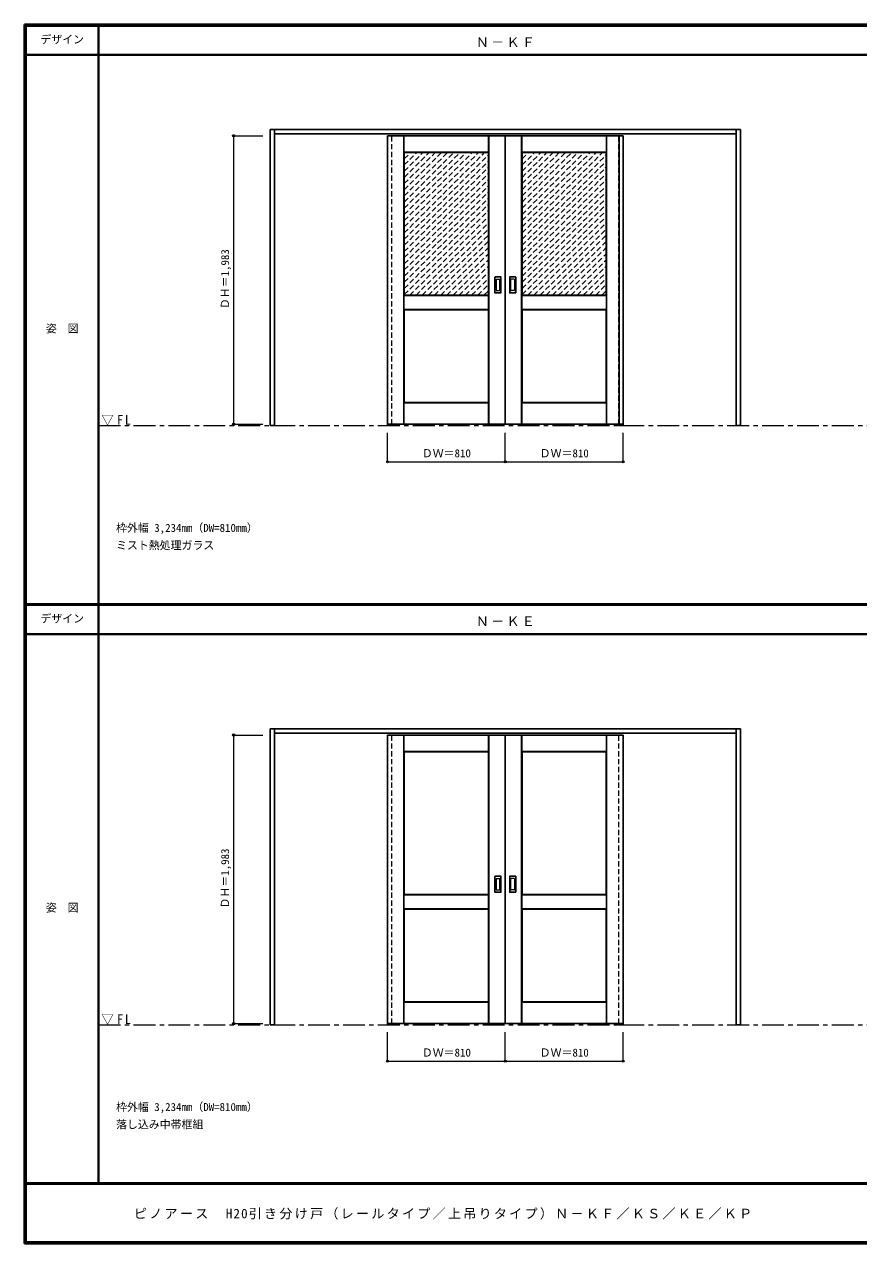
# Model space of a CAD drawing. Units: millimetres, scale not verified. Extents: x -6000 to 5700, y -4307 to 4260.
# Drawn here: x -6000 to -267, y -4205 to 4175 of the extents above; entities that cross this region are included whole.
import ezdxf
from ezdxf.enums import TextEntityAlignment as Align

# ---------------------------------------------------------------- set-up
doc = ezdxf.new("R2010")
doc.units = ezdxf.units.MM
doc.header["$LTSCALE"] = 30
doc.header["$PDMODE"] = 32
doc.header["$PDSIZE"] = 15
doc.linetypes.add('CHAIN1', pattern=[8, 5, -1, 1, -1])
doc.linetypes.add('DASHED1', pattern=[1.8, 1.2, -0.6])
for name, color, linetype, lineweight in [('0-1_通り芯', 7, 'CHAIN1', 18), ('0-2_扉', 3, 'Continuous', 25), ('0-3_仕上げ', 7, 'Continuous', 18), ('0-4_枠', 3, 'Continuous', 25), ('0-6_引手', 3, 'Continuous', 25), ('0-B_寸法', 7, 'Continuous', 9), ('0-C_ハッチ', 4, 'DASHED1', 9), ('F-1_枠', 6, 'Continuous', 40)]:
    doc.layers.add(name, color=color, linetype=linetype, lineweight=lineweight)
doc.layers.add('0-A_文字', color=7, linetype='Continuous')
doc.layers.add('F-A_文字', color=7, linetype='Continuous')
doc.styles.add('ＭＳ ゴシック', font='')
doc.styles.get('ＭＳ ゴシック').set_extended_font_data('MS Gothic')

msp = doc.modelspace()

# ---------------------------------------------------------------- linework, layer by layer
at = {"layer": '0-1_通り芯'}
for p, q in [((-5490, 1418), (5690, 1418)), ((-5490, -2701.25), (5700, -2701.25))]:
    msp.add_line(p, q, dxfattribs=at)
at = {"layer": '0-2_扉'}
for p, q in [((-3505, 3409.5), (-2695, 3409.5)), ((-3505, 1426.5), (-3505, 3409.5)), ((-2695, 1426.5), (-2695, 3409.5)), ((-1885, 3409.5), (-2695, 3409.5)), ((-1885, 1426.5), (-1885, 3409.5)), ((-3505, 1426.5), (-2695, 1426.5)), ((-1885, 1426.5), (-2695, 1426.5)), ((-3505, -709.75), (-2695, -709.75)), ((-3505, -2692.75), (-3505, -709.75)), ((-1885, -709.75), (-2695, -709.75)), ((-2695, -2692.75), (-2695, -709.75)), ((-1885, -2692.75), (-1885, -709.75)), ((-3505, -2692.75), (-2695, -2692.75)), ((-1885, -2692.75), (-2695, -2692.75))]:
    msp.add_line(p, q, dxfattribs=at)
at = {"layer": '0-2_扉', "color": 4, "linetype": 'DASHED1', "lineweight": 9}
for p, q in [((-3475, 1426.5), (-3475, 3409.5)), ((-1915, 1426.5), (-1915, 3409.5)), ((-3475, -2692.75), (-3475, -709.75)), ((-1915, -2692.75), (-1915, -709.75))]:
    msp.add_line(p, q, dxfattribs=at)
at = {"layer": '0-3_仕上げ'}
for p, q in [((-3393, 1426.5), (-3393, 3409.5)), ((-3390, 3297.5), (-3390, 3409.5)), ((-2810, 3297.5), (-2810, 3409.5)), ((-2808.5, 3296), (-2808.5, 3409.5)), ((-2807, 1426.5), (-2807, 3409.5)), ((-2583, 1426.5), (-2583, 3409.5)), ((-2580, 3297.5), (-2580, 3409.5)), ((-2000, 3297.5), (-2000, 3409.5)), ((-1998.5, 3296), (-1998.5, 3409.5)), ((-1997, 1426.5), (-1997, 3409.5)), ((-3390, 3297.5), (-3391.5, 3296)), ((-2810, 3297.5), (-3390, 3297.5)), ((-2580, 3297.5), (-2581.5, 3296)), ((-2000, 3297.5), (-2580, 3297.5)), ((-3391.5, 2216), (-3391.5, 2311)), ((-2810, 2309.5), (-3390, 2309.5)), ((-3390, 2217.5), (-3390, 2309.5)), ((-2811, 2313.5), (-2808.5, 2311)), ((-2810, 2309.5), (-2808.5, 2311)), ((-2810, 2217.5), (-2810, 2309.5)), ((-2808.5, 2216), (-2808.5, 2311)), ((-2581.5, 2216), (-2581.5, 2311)), ((-2000, 2309.5), (-2580, 2309.5)), ((-2580, 2217.5), (-2580, 2309.5)), ((-2001, 2313.5), (-1998.5, 2311)), ((-2000, 2309.5), (-1998.5, 2311)), ((-2000, 2217.5), (-2000, 2309.5)), ((-1998.5, 2216), (-1998.5, 2311)), ((-3390, 2217.5), (-3391.5, 2216)), ((-3389, 2213.5), (-3391.5, 2216)), ((-3390, 2217.5), (-2810, 2217.5)), ((-2580, 2217.5), (-2581.5, 2216)), ((-2579, 2213.5), (-2581.5, 2216)), ((-2580, 2217.5), (-2000, 2217.5)), ((-3391.5, 1426.5), (-3391.5, 1574)), ((-3390, 1426.5), (-3390, 1572.5)), ((-2810, 1572.5), (-3390, 1572.5)), ((-2811, 1576.5), (-2808.5, 1574)), ((-2810, 1572.5), (-2808.5, 1574)), ((-2810, 1426.5), (-2810, 1572.5)), ((-2808.5, 1426.5), (-2808.5, 1574)), ((-2581.5, 1426.5), (-2581.5, 1574)), ((-2580, 1426.5), (-2580, 1572.5)), ((-2000, 1572.5), (-2580, 1572.5)), ((-2001, 1576.5), (-1998.5, 1574)), ((-2000, 1572.5), (-1998.5, 1574)), ((-2000, 1426.5), (-2000, 1572.5)), ((-1998.5, 1426.5), (-1998.5, 1574)), ((-3393, -2692.75), (-3393, -709.75)), ((-3390, -821.75), (-3390, -709.75)), ((-2810, -821.75), (-2810, -709.75)), ((-2808.5, -823.25), (-2808.5, -709.75)), ((-2807, -2692.75), (-2807, -709.75)), ((-2583, -2692.75), (-2583, -709.75)), ((-2580, -821.75), (-2580, -709.75)), ((-2000, -821.75), (-2000, -709.75)), ((-1998.5, -823.25), (-1998.5, -709.75)), ((-1997, -2692.75), (-1997, -709.75)), ((-3390, -821.75), (-3391.5, -823.25)), ((-2810, -821.75), (-3390, -821.75)), ((-2580, -821.75), (-2581.5, -823.25)), ((-2000, -821.75), (-2580, -821.75)), ((-3391.5, -1903.25), (-3391.5, -1808.25)), ((-2810, -1809.75), (-3390, -1809.75)), ((-3390, -1901.75), (-3390, -1809.75)), ((-2811, -1805.75), (-2808.5, -1808.25)), ((-2810, -1809.75), (-2808.5, -1808.25)), ((-2810, -1901.75), (-2810, -1809.75)), ((-2808.5, -1903.25), (-2808.5, -1808.25)), ((-2581.5, -1903.25), (-2581.5, -1808.25)), ((-2000, -1809.75), (-2580, -1809.75)), ((-2580, -1901.75), (-2580, -1809.75)), ((-2001, -1805.75), (-1998.5, -1808.25)), ((-2000, -1809.75), (-1998.5, -1808.25)), ((-2000, -1901.75), (-2000, -1809.75)), ((-1998.5, -1903.25), (-1998.5, -1808.25)), ((-3390, -1901.75), (-3391.5, -1903.25)), ((-3389, -1905.75), (-3391.5, -1903.25)), ((-3390, -1901.75), (-2810, -1901.75)), ((-2580, -1901.75), (-2581.5, -1903.25)), ((-2579, -1905.75), (-2581.5, -1903.25)), ((-2580, -1901.75), (-2000, -1901.75)), ((-3391.5, -2692.75), (-3391.5, -2545.25)), ((-3390, -2692.75), (-3390, -2546.75)), ((-2810, -2546.75), (-3390, -2546.75)), ((-2811, -2542.75), (-2808.5, -2545.25)), ((-2810, -2546.75), (-2808.5, -2545.25)), ((-2810, -2692.75), (-2810, -2546.75)), ((-2808.5, -2692.75), (-2808.5, -2545.25)), ((-2581.5, -2692.75), (-2581.5, -2545.25)), ((-2580, -2692.75), (-2580, -2546.75)), ((-2000, -2546.75), (-2580, -2546.75)), ((-2001, -2542.75), (-1998.5, -2545.25)), ((-2000, -2546.75), (-1998.5, -2545.25)), ((-2000, -2692.75), (-2000, -2546.75)), ((-1998.5, -2692.75), (-1998.5, -2545.25))]:
    msp.add_line(p, q, dxfattribs=at)
at = {"layer": '0-3_仕上げ', "color": 3, "lineweight": 25}
for p, q in [((-1912.5, 1426.5), (-1912.5, 3409.5)), ((-2811, 3293.5), (-3389, 3293.5)), ((-3389, 2313.5), (-3389, 3293.5)), ((-2811, 2313.5), (-2811, 3293.5)), ((-2001, 3293.5), (-2579, 3293.5)), ((-2579, 2313.5), (-2579, 3293.5)), ((-2001, 2313.5), (-2001, 3293.5)), ((-2811, 2313.5), (-3389, 2313.5)), ((-2001, 2313.5), (-2579, 2313.5)), ((-3389, 2213.5), (-2811, 2213.5)), ((-3389, 2213.5), (-3389, 1576.5)), ((-2811, 2213.5), (-2811, 1576.5)), ((-2579, 2213.5), (-2001, 2213.5)), ((-2579, 2213.5), (-2579, 1576.5)), ((-2001, 2213.5), (-2001, 1576.5)), ((-2811, 1576.5), (-3389, 1576.5)), ((-2001, 1576.5), (-2579, 1576.5)), ((-2811, -825.75), (-3389, -825.75)), ((-3389, -1805.75), (-3389, -825.75)), ((-2811, -1805.75), (-2811, -825.75)), ((-2001, -825.75), (-2579, -825.75)), ((-2579, -1805.75), (-2579, -825.75)), ((-2001, -1805.75), (-2001, -825.75)), ((-2811, -1805.75), (-3389, -1805.75)), ((-2001, -1805.75), (-2579, -1805.75)), ((-3389, -1905.75), (-2811, -1905.75)), ((-3389, -1905.75), (-3389, -2542.75)), ((-2811, -1905.75), (-2811, -2542.75)), ((-2579, -1905.75), (-2001, -1905.75)), ((-2579, -1905.75), (-2579, -2542.75)), ((-2001, -1905.75), (-2001, -2542.75)), ((-2811, -2542.75), (-3389, -2542.75)), ((-2001, -2542.75), (-2579, -2542.75))]:
    msp.add_line(p, q, dxfattribs=at)
at = {"layer": '0-3_仕上げ'}
for points in [[(-3389, 3293.5), (-3391.5, 3296), (-3391.5, 3409.5)], [(-2579, 3293.5), (-2581.5, 3296), (-2581.5, 3409.5)], [(-2810, 3297.5), (-2808.5, 3296), (-2811, 3293.5)], [(-2000, 3297.5), (-1998.5, 3296), (-2001, 3293.5)], [(-3390, 2309.5), (-3391.5, 2311), (-3389, 2313.5)], [(-2580, 2309.5), (-2581.5, 2311), (-2579, 2313.5)], [(-2810, 2217.5), (-2808.5, 2216), (-2811, 2213.5)], [(-2000, 2217.5), (-1998.5, 2216), (-2001, 2213.5)], [(-3390, 1572.5), (-3391.5, 1574), (-3389, 1576.5)], [(-2580, 1572.5), (-2581.5, 1574), (-2579, 1576.5)], [(-3389, -825.75), (-3391.5, -823.25), (-3391.5, -709.75)], [(-2579, -825.75), (-2581.5, -823.25), (-2581.5, -709.75)], [(-2810, -821.75), (-2808.5, -823.25), (-2811, -825.75)], [(-2000, -821.75), (-1998.5, -823.25), (-2001, -825.75)], [(-3390, -1809.75), (-3391.5, -1808.25), (-3389, -1805.75)], [(-2580, -1809.75), (-2581.5, -1808.25), (-2579, -1805.75)], [(-2810, -1901.75), (-2808.5, -1903.25), (-2811, -1905.75)], [(-2000, -1901.75), (-1998.5, -1903.25), (-2001, -1905.75)], [(-3390, -2546.75), (-3391.5, -2545.25), (-3389, -2542.75)], [(-2580, -2546.75), (-2581.5, -2545.25), (-2579, -2542.75)]]:
    msp.add_lwpolyline(points, dxfattribs=at)
at = {"layer": '0-4_枠'}
for p, q in [((-4312, 1418), (-4312, 3453)), ((-4312, 3453), (-1078, 3453)), ((-4282, 1418), (-4282, 3453)), ((-1108, 1418), (-1108, 3453)), ((-1078, 1418), (-1078, 3453)), ((-4282, 3423), (-1108, 3423)), ((-3505, 1426.5), (-3505, 1418)), ((-3475, 1426.5), (-3475, 1418)), ((-1915, 1426.5), (-1915, 1418)), ((-1885, 1426.5), (-1885, 1418)), ((-4282, 1418), (-4312, 1418)), ((-3505, 1418), (-3475, 1418)), ((-1915, 1418), (-1885, 1418)), ((-1078, 1418), (-1108, 1418)), ((-4312, -2701.25), (-4312, -666.25)), ((-4312, -666.25), (-1078, -666.25)), ((-4282, -2701.25), (-4282, -666.25)), ((-1108, -2701.25), (-1108, -666.25)), ((-1078, -2701.25), (-1078, -666.25)), ((-4282, -696.25), (-1108, -696.25)), ((-4282, -2701.25), (-4312, -2701.25)), ((-3505, -2692.75), (-3505, -2701.25)), ((-3505, -2701.25), (-3475, -2701.25)), ((-3475, -2692.75), (-3475, -2701.25)), ((-1915, -2692.75), (-1915, -2701.25)), ((-1915, -2701.25), (-1885, -2701.25)), ((-1885, -2692.75), (-1885, -2701.25)), ((-1078, -2701.25), (-1108, -2701.25))]:
    msp.add_line(p, q, dxfattribs=at)
at = {"layer": '0-4_枠', "color": 4, "linetype": 'DASHED1', "lineweight": 9}
for p, q in [((-3505, 1426.5), (-3505, 3423)), ((-3475, 1426.5), (-3475, 3423)), ((-1915, 1426.5), (-1915, 3423)), ((-1885, 1426.5), (-1885, 3423)), ((-3505, -2692.75), (-3505, -696.25)), ((-3475, -2692.75), (-3475, -696.25)), ((-1915, -2692.75), (-1915, -696.25)), ((-1885, -2692.75), (-1885, -696.25))]:
    msp.add_line(p, q, dxfattribs=at)
at = {"layer": '0-6_引手'}
for p, q in [((-2767, 2437.5), (-2767, 2330.5)), ((-2765.5, 2439), (-2726.5, 2439)), ((-2725, 2330.5), (-2725, 2437.5)), ((-2665, 2330.5), (-2665, 2437.5)), ((-2624.5, 2439), (-2663.5, 2439)), ((-2623, 2437.5), (-2623, 2330.5)), ((-2765.5, 2329), (-2726.5, 2329)), ((-2624.5, 2329), (-2663.5, 2329)), ((-2767, -1681.75), (-2767, -1788.75)), ((-2765.5, -1680.25), (-2726.5, -1680.25)), ((-2725, -1788.75), (-2725, -1681.75)), ((-2665, -1788.75), (-2665, -1681.75)), ((-2624.5, -1680.25), (-2663.5, -1680.25)), ((-2623, -1681.75), (-2623, -1788.75)), ((-2765.5, -1790.25), (-2726.5, -1790.25)), ((-2624.5, -1790.25), (-2663.5, -1790.25))]:
    msp.add_line(p, q, dxfattribs=at)
at = {"layer": '0-6_引手', "color": 7, "lineweight": 18}
for p, q in [((-2758.5, 2421.5), (-2758.5, 2346.5)), ((-2757, 2423), (-2735, 2423)), ((-2733.5, 2346.5), (-2733.5, 2421.5)), ((-2656.5, 2346.5), (-2656.5, 2421.5)), ((-2633, 2423), (-2655, 2423)), ((-2631.5, 2421.5), (-2631.5, 2346.5)), ((-2757, 2345), (-2735, 2345)), ((-2633, 2345), (-2655, 2345)), ((-2758.5, -1697.75), (-2758.5, -1772.75)), ((-2757, -1696.25), (-2735, -1696.25)), ((-2733.5, -1772.75), (-2733.5, -1697.75)), ((-2656.5, -1772.75), (-2656.5, -1697.75)), ((-2633, -1696.25), (-2655, -1696.25)), ((-2631.5, -1697.75), (-2631.5, -1772.75)), ((-2757, -1774.25), (-2735, -1774.25)), ((-2633, -1774.25), (-2655, -1774.25))]:
    msp.add_line(p, q, dxfattribs=at)
at = {"layer": '0-6_引手'}
for centre, start, end in [((-2765.5, 2437.5), 90, 180), ((-2726.5, 2437.5), 0, 90), ((-2663.5, 2437.5), 90, 180), ((-2624.5, 2437.5), 0, 90), ((-2765.5, 2330.5), 180, 270), ((-2726.5, 2330.5), 270, 0), ((-2663.5, 2330.5), 180, 270), ((-2624.5, 2330.5), 270, 0), ((-2765.5, -1681.75), 90, 180), ((-2726.5, -1681.75), 0, 90), ((-2663.5, -1681.75), 90, 180), ((-2624.5, -1681.75), 0, 90), ((-2765.5, -1788.75), 180, 270), ((-2726.5, -1788.75), 270, 0), ((-2663.5, -1788.75), 180, 270), ((-2624.5, -1788.75), 270, 0)]:
    msp.add_arc(centre, 1.5, start, end, dxfattribs=at)
at = {"layer": '0-6_引手', "color": 7, "lineweight": 18}
for centre, start, end in [((-2757, 2421.5), 90, 180), ((-2757, 2346.5), 180, 270), ((-2735, 2421.5), 0, 90), ((-2735, 2346.5), 270, 0), ((-2655, 2421.5), 90, 180), ((-2655, 2346.5), 180, 270), ((-2633, 2421.5), 0, 90), ((-2633, 2346.5), 270, 0), ((-2757, -1697.75), 90, 180), ((-2735, -1697.75), 0, 90), ((-2655, -1697.75), 90, 180), ((-2633, -1697.75), 0, 90), ((-2757, -1772.75), 180, 270), ((-2735, -1772.75), 270, 0), ((-2655, -1772.75), 180, 270), ((-2633, -1772.75), 270, 0)]:
    msp.add_arc(centre, 1.5, start, end, dxfattribs=at)
at = {"layer": '0-B_寸法', "color": 4}
for p, q in [((-4562, 3409.5), (-4362, 3409.5)), ((-4562, 3409.5), (-4562, 1426.5)), ((-4562, 1426.5), (-4362, 1426.5)), ((-3505, 1168), (-3505, 1368)), ((-2695, 1168), (-2695, 1368)), ((-1885, 1168), (-1885, 1368)), ((-3505, 1168), (-1885, 1168)), ((-4562, -709.75), (-4362, -709.75)), ((-4562, -709.75), (-4562, -2692.75)), ((-4562, -2692.75), (-4362, -2692.75)), ((-3505, -2951.25), (-3505, -2751.25)), ((-2695, -2951.25), (-2695, -2751.25)), ((-1885, -2951.25), (-1885, -2751.25)), ((-3505, -2951.25), (-1885, -2951.25))]:
    msp.add_line(p, q, dxfattribs=at)
at = {"layer": '0-B_寸法'}
for p in [(-4562, 3409.5), (-4562, 1426.5), (-3505, 1168), (-2695, 1168), (-1885, 1168), (-4562, -709.75), (-4562, -2692.75), (-3505, -2951.25), (-2695, -2951.25), (-1885, -2951.25)]:
    msp.add_point(p, dxfattribs=at)
at = {"layer": '0-C_ハッチ'}
for p, q in [((-3389, 3208.56), (-3304.06, 3293.5)), ((-3389, 3123.71), (-3219.21, 3293.5)), ((-3389, 3166.13), (-3261.63, 3293.5)), ((-3389, 2741.87), (-2837.37, 3293.5)), ((-3389, 2784.3), (-2879.8, 3293.5)), ((-3389, 2826.72), (-2922.22, 3293.5)), ((-3389, 2869.15), (-2964.65, 3293.5)), ((-3389, 2911.57), (-3007.07, 3293.5)), ((-3389, 2954), (-3049.5, 3293.5)), ((-3389, 2996.43), (-3091.93, 3293.5)), ((-3389, 3038.85), (-3134.35, 3293.5)), ((-3389, 3081.28), (-3176.78, 3293.5)), ((-3389, 3250.99), (-3346.49, 3293.5)), ((-3389, 2699.44), (-2811, 3277.44)), ((-2579, 3208.56), (-2494.06, 3293.5)), ((-2579, 3123.71), (-2409.21, 3293.5)), ((-2579, 3166.13), (-2451.63, 3293.5)), ((-2579, 2741.87), (-2027.37, 3293.5)), ((-2579, 2784.3), (-2069.8, 3293.5)), ((-2579, 2826.72), (-2112.22, 3293.5)), ((-2579, 2869.15), (-2154.65, 3293.5)), ((-2579, 2911.57), (-2197.07, 3293.5)), ((-2579, 2954), (-2239.5, 3293.5)), ((-2579, 2996.43), (-2281.93, 3293.5)), ((-2579, 3038.85), (-2324.35, 3293.5)), ((-2579, 3081.28), (-2366.78, 3293.5)), ((-2579, 3250.99), (-2536.49, 3293.5)), ((-2579, 2699.44), (-2001, 3277.44)), ((-3389, 2657.02), (-2811, 3235.02)), ((-3389, 2614.59), (-2811, 3192.59)), ((-2579, 2657.02), (-2001, 3235.02)), ((-2579, 2614.59), (-2001, 3192.59)), ((-3389, 2572.16), (-2811, 3150.16)), ((-3389, 2529.74), (-2811, 3107.74)), ((-2579, 2572.16), (-2001, 3150.16)), ((-2579, 2529.74), (-2001, 3107.74)), ((-3389, 2487.31), (-2811, 3065.31)), ((-3389, 2444.88), (-2811, 3022.88)), ((-2579, 2487.31), (-2001, 3065.31)), ((-2579, 2444.88), (-2001, 3022.88)), ((-3389, 2402.46), (-2811, 2980.46)), ((-3389, 2360.03), (-2811, 2938.03)), ((-2579, 2402.46), (-2001, 2980.46)), ((-2579, 2360.03), (-2001, 2938.03)), ((-3389, 2317.6), (-2811, 2895.6)), ((-3350.68, 2313.5), (-2811, 2853.18)), ((-2579, 2317.6), (-2001, 2895.6)), ((-2540.68, 2313.5), (-2001, 2853.18)), ((-3308.25, 2313.5), (-2811, 2810.75)), ((-3265.83, 2313.5), (-2811, 2768.33)), ((-2498.25, 2313.5), (-2001, 2810.75)), ((-2455.83, 2313.5), (-2001, 2768.33)), ((-3223.4, 2313.5), (-2811, 2725.9)), ((-3180.97, 2313.5), (-2811, 2683.47)), ((-2413.4, 2313.5), (-2001, 2725.9)), ((-2370.97, 2313.5), (-2001, 2683.47)), ((-3138.55, 2313.5), (-2811, 2641.05)), ((-3096.12, 2313.5), (-2811, 2598.62)), ((-2328.55, 2313.5), (-2001, 2641.05)), ((-2286.12, 2313.5), (-2001, 2598.62)), ((-3053.69, 2313.5), (-2811, 2556.19)), ((-2243.69, 2313.5), (-2001, 2556.19)), ((-3011.27, 2313.5), (-2811, 2513.77)), ((-2968.84, 2313.5), (-2811, 2471.34)), ((-2201.27, 2313.5), (-2001, 2513.77)), ((-2158.84, 2313.5), (-2001, 2471.34)), ((-2926.41, 2313.5), (-2811, 2428.91)), ((-2883.99, 2313.5), (-2811, 2386.49)), ((-2116.41, 2313.5), (-2001, 2428.91)), ((-2073.99, 2313.5), (-2001, 2386.49)), ((-2841.56, 2313.5), (-2811, 2344.06)), ((-2031.56, 2313.5), (-2001, 2344.06))]:
    msp.add_line(p, q, dxfattribs=at)
at = {"layer": 'F-1_枠'}
for p, q in [((-6000, 4175), (5700, 4175)), ((-6000, 4175), (-6000, -4205)), ((-6000, 4170), (5700, 4170)), ((-6000, 4165), (5700, 4165)), ((-5995, 4175), (-5995, -4205)), ((-5990, 4175), (-5990, -4205)), ((-5490, 4175), (-5490, -3790)), ((-6000, 3965), (5700, 3965)), ((-6000, 190.5), (5700, 190.5)), ((-6000, 187.5), (5700, 187.5)), ((-6000, 184.5), (5700, 184.5)), ((-6000, -15.5), (5700, -15.5)), ((5700, -3790), (-6000, -3790)), ((5700, -3795), (-6000, -3795)), ((5700, -4195), (-6000, -4195)), ((5700, -4200), (-6000, -4200)), ((5700, -4205), (-6000, -4205))]:
    msp.add_line(p, q, dxfattribs=at)

# ---------------------------------------------------------------- texts
at = {"layer": '0-A_文字', "style": 'ＭＳ ゴシック'}
for s, p in [('枠外幅 3,234mm（DW=810mm）', (-5370, 670.5)), ('ミスト熱処理ガラス', (-5370, 550.5)), ('枠外幅 3,234mm（DW=810mm）', (-5370, -3310)), ('落し込み中帯框組', (-5370, -3430))]:
    msp.add_text(s, height=54.99, dxfattribs=at).set_placement(p, align=Align.BOTTOM_LEFT)
at = {"layer": '0-A_文字', "char_height": 65.98, "attachment_point": 7, "style": 'ＭＳ ゴシック'}
for s, insert in [('\\T1.17;Ｎ－ＫＦ', (-2897.5, 4020)), ('\\T1.26;\\W0.95;▽FL', (-5471.25, 1418)), ('\\T1.17;Ｎ－ＫＥ', (-2897.5, 39.5)), ('\\T1.26;\\W0.95;▽FL', (-5471.25, -2701.25))]:
    msp.add_mtext(s, dxfattribs=dict(at, insert=insert))
at = {"layer": '0-B_寸法', "style": 'ＭＳ ゴシック'}
for p in [(-4577, 2217.75), (-4577, -1901.5)]:
    msp.add_text('ＤＨ＝1,983', height=54.99, rotation=90, dxfattribs=at).set_placement(p, align=Align.BOTTOM_LEFT)
for p in [(-3268.75, 1183), (-2458.75, 1183), (-3268.75, -2936.25), (-2458.75, -2936.25)]:
    msp.add_text('ＤＷ＝810', height=54.99, dxfattribs=at).set_placement(p, align=Align.BOTTOM_LEFT)
at = {"layer": 'F-A_文字', "style": 'ＭＳ ゴシック'}
for s, p in [('デザイン', (-5890, 4027.5)), ('姿\u3000図', (-5852.5, 2040.25)), ('デザイン', (-5890, 47)), ('姿\u3000図', (-5852.5, -1940.25))]:
    msp.add_text(s, height=54.99, dxfattribs=at).set_placement(p, align=Align.BOTTOM_LEFT)
at = {"layer": 'F-A_文字', "insert": (-5247.55, -4040), "char_height": 65.98, "attachment_point": 7, "style": 'ＭＳ ゴシック'}
msp.add_mtext('\\T1.17;ピノアース\u3000H20引き分け戸（レールタイプ／上吊りタイプ）Ｎ－ＫＦ／ＫＳ／ＫＥ／ＫＰ', dxfattribs=at)

doc.saveas('drawing.dxf')
